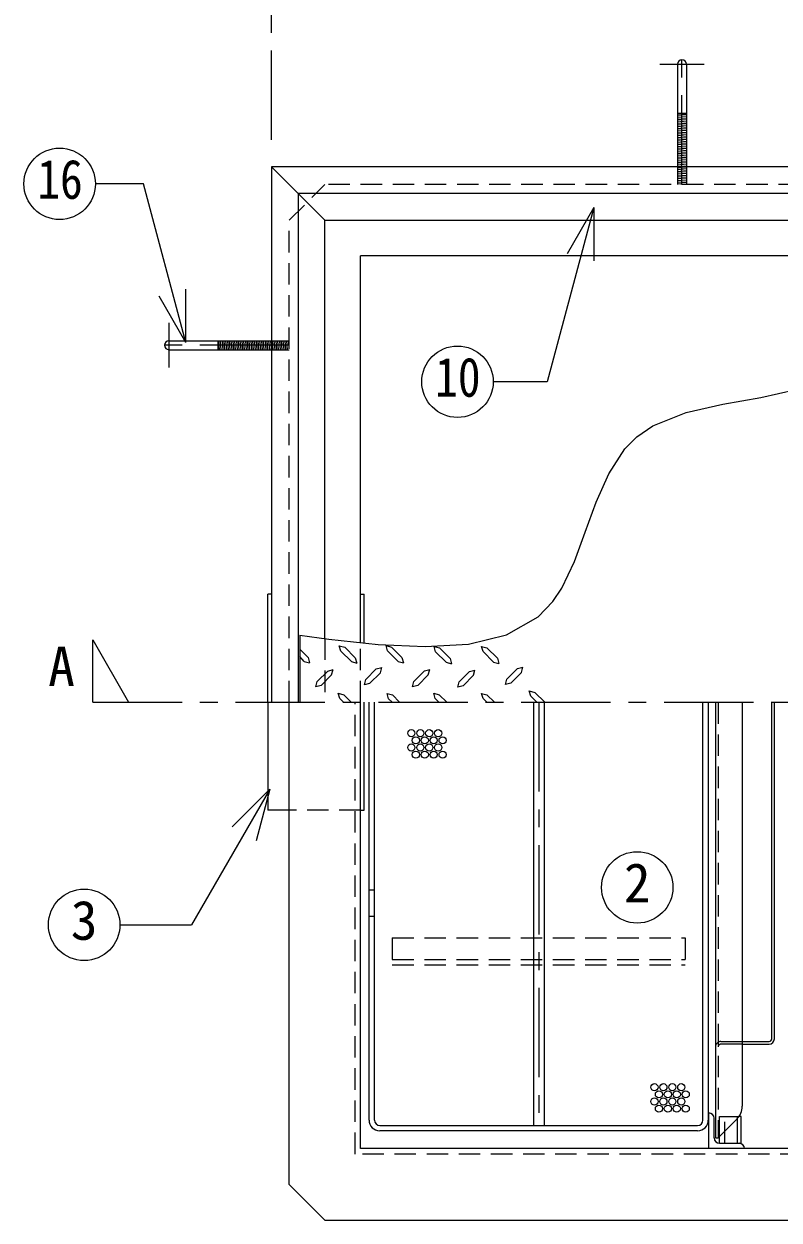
# Model space of a CAD drawing. Units: millimetres at full size, sheet at 1:10; details may follow other scales. Extents: x -2125 to 1925, y -1405 to 1405.
# Drawn here: x -1108 to -685, y 385 to 1055 of the extents above; entities that cross this region are included whole.
import ezdxf
from ezdxf.enums import TextEntityAlignment as Align

# ---------------------------------------------------------------- set-up
doc = ezdxf.new("R2010")
doc.units = ezdxf.units.MM
doc.header["$LTSCALE"] = 10
doc.linetypes.add('CHAIN1', pattern=[8, 5, -1, 1, -1])
doc.linetypes.add('DASHED1', pattern=[1.8, 1.2, -0.6])
doc.layers.add('0-A', color=4, linetype='Continuous', lineweight=9)
doc.styles.add('ＭＳ ゴシック', font='')
doc.styles.get('ＭＳ ゴシック').set_extended_font_data('MS Gothic')

msp = doc.modelspace()

# ---------------------------------------------------------------- linework, layer by layer
at = {"layer": '0-A', "linetype": 'CHAIN1'}
for p, q in [((-969.8, 990.02), (-969.8, 1175.02)), ((-739.8, 965.02), (-739.8, 1044.92)), ((-752.3, 1032.42), (-727.3, 1032.42)), ((-1027.19, 887.52), (-1027.19, 862.52)), ((-959.8, 875.02), (-1039.69, 875.02)), ((-1069.8, 710.02), (-1049.8, 675.02)), ((-1069.8, 675.02), (-1069.8, 710.02)), ((-1069.8, 675.02), (445.2, 675.02)), ((-820.05, 675.02), (-820.05, 438.02))]:
    msp.add_line(p, q, dxfattribs=at)
at = {"layer": '0-A', "color": 7, "lineweight": 18}
for p, q in [((-742.3, 1032.42), (-742.3, 975.02)), ((-737.3, 1032.42), (-737.3, 975.02)), ((130.2, 975.02), (-969.8, 975.02)), ((-969.8, 975.02), (-969.8, 675.02)), ((-969.8, 975.02), (-954.8, 960.02)), ((115.2, 960.02), (-954.8, 960.02)), ((-954.8, 960.02), (-954.8, 675.02)), ((-789.1, 952.21), (-804.1, 926.23)), ((-789.1, 952.21), (-789.1, 922.21)), ((-1017.62, 876.48), (-1017.62, 906.48)), ((-1017.62, 876.48), (-1032.62, 902.46)), ((-1027.19, 877.52), (-969.8, 877.52)), ((-1027.19, 872.52), (-969.8, 872.52)), ((-971.8, 675.02), (-971.8, 614.52)), ((-917.8, 614.52), (-917.8, 675.02)), ((-823.05, 675.02), (-823.05, 438.02)), ((-817.05, 675.02), (-817.05, 438.02)), ((-728.05, 441.02), (-728.05, 675.02)), ((-725.05, 675.02), (-725.05, 441.02)), ((-970.56, 626.45), (-1014.48, 550.38)), ((-970.56, 626.45), (-991.78, 605.24)), ((-970.56, 626.45), (-978.33, 597.48)), ((-959.8, 614.52), (-971.8, 614.52)), ((-919.8, 614.52), (-917.8, 614.52)), ((-915.05, 570.02), (-912.05, 570.02)), ((-915.05, 441.02), (-915.05, 570.02)), ((-912.05, 441.02), (-912.05, 570.02)), ((-1054.63, 550.38), (-1014.48, 550.38)), ((-724.8, 425.02), (-724.8, 445.02)), ((-909.05, 438.02), (-731.05, 438.02)), ((-721.8, 431.02), (-721.8, 442.02)), ((-708.8, 428.02), (-708.8, 441.84)), ((-731.05, 435.02), (-909.05, 435.02)), ((-718.8, 428.02), (-718.8, 431.77)), ((-718.8, 428.02), (-706.65, 428.02))]:
    msp.add_line(p, q, dxfattribs=at)
at = {"layer": '0-A'}
for p, q in [((-742.3, 1004.92), (-737.3, 1004.92)), ((-737.3, 1004.05), (-742.3, 1004.46)), ((-737.3, 1003.04), (-742.3, 1003.45)), ((-737.3, 1002.04), (-742.3, 1002.45)), ((-737.3, 1001.04), (-742.3, 1001.45)), ((-737.3, 1000.03), (-742.3, 1000.44)), ((-737.3, 999.03), (-742.3, 999.44)), ((-737.3, 998.03), (-742.3, 998.44)), ((-737.3, 997.02), (-742.3, 997.43)), ((-737.3, 996.02), (-742.3, 996.43)), ((-737.3, 995.02), (-742.3, 995.43)), ((-737.3, 994.01), (-742.3, 994.42)), ((-737.3, 993.01), (-742.3, 993.42)), ((-737.3, 992.01), (-742.3, 992.42)), ((-737.3, 991), (-742.3, 991.41)), ((-737.3, 990), (-742.3, 990.41)), ((-737.3, 989), (-742.3, 989.41)), ((-737.3, 987.99), (-742.3, 988.4)), ((-737.3, 986.99), (-742.3, 987.4)), ((-737.3, 985.99), (-742.3, 986.4)), ((-737.3, 984.98), (-742.3, 985.39)), ((-737.3, 983.98), (-742.3, 984.39)), ((-737.3, 982.98), (-742.3, 983.39)), ((-737.3, 981.97), (-742.3, 982.38)), ((-737.3, 980.97), (-742.3, 981.38)), ((-737.3, 979.97), (-742.3, 980.38)), ((-737.3, 978.96), (-742.3, 979.37)), ((-737.3, 977.96), (-742.3, 978.37)), ((-737.3, 976.96), (-742.3, 977.37)), ((-737.3, 975.95), (-742.3, 976.36)), ((-738.13, 975.02), (-742.3, 975.36)), ((-954.8, 960.02), (-939.8, 945.02)), ((-939.8, 945.02), (-638.65, 945.02)), ((-939.8, 710.75), (-939.8, 945.02)), ((-637.15, 925.02), (-919.8, 925.02)), ((-919.8, 708.54), (-919.8, 925.02)), ((-999.69, 877.52), (-999.69, 872.52)), ((-998.82, 872.52), (-999.23, 877.52)), ((-997.82, 872.52), (-998.23, 877.52)), ((-996.82, 872.52), (-997.23, 877.52)), ((-995.81, 872.52), (-996.22, 877.52)), ((-994.81, 872.52), (-995.22, 877.52)), ((-993.81, 872.52), (-994.22, 877.52)), ((-992.8, 872.52), (-993.21, 877.52)), ((-991.8, 872.52), (-992.21, 877.52)), ((-990.8, 872.52), (-991.21, 877.52)), ((-989.79, 872.52), (-990.2, 877.52)), ((-988.79, 872.52), (-989.2, 877.52)), ((-987.79, 872.52), (-988.2, 877.52)), ((-986.78, 872.52), (-987.19, 877.52)), ((-985.78, 872.52), (-986.19, 877.52)), ((-984.78, 872.52), (-985.19, 877.52)), ((-983.77, 872.52), (-984.18, 877.52)), ((-982.77, 872.52), (-983.18, 877.52)), ((-981.77, 872.52), (-982.18, 877.52)), ((-980.76, 872.52), (-981.17, 877.52)), ((-979.76, 872.52), (-980.17, 877.52)), ((-978.76, 872.52), (-979.17, 877.52)), ((-977.75, 872.52), (-978.16, 877.52)), ((-976.75, 872.52), (-977.16, 877.52)), ((-975.75, 872.52), (-976.16, 877.52)), ((-974.74, 872.52), (-975.15, 877.52)), ((-973.74, 872.52), (-974.15, 877.52)), ((-972.74, 872.52), (-973.15, 877.52)), ((-971.73, 872.52), (-972.14, 877.52)), ((-970.73, 872.52), (-971.14, 877.52)), ((-969.8, 873.35), (-970.14, 877.52)), ((-971.8, 675.02), (-971.8, 735.52)), ((-969.8, 735.52), (-971.8, 735.52)), ((-919.8, 735.52), (-917.8, 735.52)), ((-917.8, 708.33), (-917.8, 735.52)), ((-949.25, 700.14), (-953.8, 704.69)), ((-924.97, 697.8), (-930.87, 703.71)), ((-922.81, 699.96), (-928.72, 705.86)), ((-898.81, 697.89), (-904.72, 703.8)), ((-896.66, 700.14), (-902.47, 705.96)), ((-869.66, 699.58), (-875.56, 705.49)), ((-852.03, 706.33), (-849.03, 705.58)), ((-851.19, 703.42), (-852.03, 706.33)), ((-843.12, 699.67), (-849.03, 705.58)), ((-951.41, 697.89), (-953.8, 700.63)), ((-951.41, 697.89), (-948.41, 697.14)), ((-949.25, 700.14), (-948.41, 697.14)), ((-924.97, 697.8), (-921.97, 696.96)), ((-922.81, 699.96), (-921.97, 696.96)), ((-898.81, 697.89), (-895.81, 697.14)), ((-896.66, 700.14), (-895.81, 697.14)), ((-871.81, 697.42), (-877.81, 703.33)), ((-871.81, 697.42), (-868.91, 696.58)), ((-869.66, 699.58), (-868.91, 696.58)), ((-845.28, 697.42), (-851.19, 703.42)), ((-845.28, 697.42), (-842.37, 696.67)), ((-843.12, 699.67), (-842.37, 696.67)), ((-938.19, 692.55), (-944.09, 686.64)), ((-936.03, 690.39), (-941.94, 684.39)), ((-938.19, 692.55), (-935.19, 693.3)), ((-936.03, 690.39), (-935.19, 693.3)), ((-911, 693.77), (-916.91, 687.86)), ((-908.75, 691.61), (-914.75, 685.61)), ((-911, 693.77), (-908, 694.52)), ((-908.75, 691.61), (-908, 694.52)), ((-884.09, 692.64), (-890, 686.74)), ((-881.94, 690.49), (-887.84, 684.49)), ((-884.09, 692.64), (-881.09, 693.39)), ((-881.94, 690.49), (-881.09, 693.39)), ((-858.78, 692.36), (-864.59, 686.46)), ((-856.53, 690.21), (-862.44, 684.21)), ((-858.78, 692.36), (-855.78, 693.11)), ((-856.53, 690.21), (-855.78, 693.11)), ((-831.97, 693.96), (-837.87, 688.05)), ((-829.72, 691.8), (-835.72, 685.8)), ((-831.97, 693.96), (-828.97, 694.71)), ((-829.72, 691.8), (-828.97, 694.71)), ((-890.75, 683.74), (-890, 686.74)), ((-887.84, 684.49), (-890.75, 683.74)), ((-865.44, 683.46), (-864.59, 686.46)), ((-862.44, 684.21), (-865.44, 683.46)), ((-929.37, 675.02), (-931.44, 677.08)), ((-925.06, 675.02), (-929.28, 679.24)), ((-902.19, 675.02), (-904.16, 676.99)), ((-897.94, 675.02), (-901.91, 679.14)), ((-871.53, 675.02), (-875.75, 679.24)), ((-852.03, 679.99), (-849.03, 679.24)), ((-851.19, 677.08), (-852.03, 679.99)), ((-849.12, 675.02), (-851.19, 677.08)), ((-844.81, 675.02), (-849.03, 679.24)), ((-825.31, 681.39), (-822.31, 680.55)), ((-824.47, 678.39), (-825.31, 681.39)), ((-821.09, 675.02), (-824.47, 678.39)), ((-816.65, 675.02), (-822.31, 680.55)), ((-915.05, 570.02), (-915.05, 675.02)), ((-912.05, 570.02), (-912.05, 675.02)), ((-689.55, 486.52), (-689.55, 675.02)), ((-688.05, 486.52), (-688.05, 675.02)), ((-706.05, 485.02), (-691.05, 485.02)), ((-706.05, 483.52), (-691.05, 483.52))]:
    msp.add_line(p, q, dxfattribs=at)
at = {"layer": '0-A', "linetype": 'DASHED1'}
for p, q in [((-742.3, 975.02), (-742.3, 965.02)), ((-737.3, 973.95), (-742.3, 974.36)), ((-737.3, 972.94), (-742.3, 973.35)), ((-737.3, 971.94), (-742.3, 972.35)), ((-737.3, 974.95), (-738.13, 975.02)), ((-737.3, 975.02), (-737.3, 965.02)), ((100.2, 965.02), (-939.8, 965.02)), ((-737.3, 970.94), (-742.3, 971.35)), ((-737.3, 969.93), (-742.3, 970.34)), ((-737.3, 968.93), (-742.3, 969.34)), ((-737.3, 967.93), (-742.3, 968.34)), ((-737.3, 966.92), (-742.3, 967.33)), ((-737.3, 965.92), (-742.3, 966.33)), ((-738.54, 965.02), (-742.3, 965.33)), ((-969.8, 877.52), (-959.8, 877.52)), ((-969.73, 872.52), (-969.8, 873.35)), ((-969.8, 872.52), (-959.8, 872.52)), ((-968.72, 872.52), (-969.13, 877.52)), ((-967.72, 872.52), (-968.13, 877.52)), ((-966.72, 872.52), (-967.13, 877.52)), ((-965.71, 872.52), (-966.12, 877.52)), ((-964.71, 872.52), (-965.12, 877.52)), ((-963.71, 872.52), (-964.12, 877.52)), ((-962.7, 872.52), (-963.11, 877.52)), ((-961.7, 872.52), (-962.11, 877.52)), ((-960.7, 872.52), (-961.11, 877.52)), ((-959.8, 873.76), (-960.1, 877.52)), ((-939.8, 710.75), (-939.8, 675.02)), ((-919.8, 675.02), (-919.8, 708.54)), ((-919.8, 614.52), (-959.8, 614.52)), ((-912.05, 555.02), (-915.05, 555.02)), ((-902.05, 543.02), (-902.05, 528.02)), ((-902.05, 543.02), (-738.05, 543.02)), ((-738.05, 543.02), (-738.05, 528.02)), ((-902.05, 531.02), (-738.05, 531.02)), ((-902.05, 528.02), (-738.05, 528.02)), ((-718.05, 485.02), (-706.05, 485.02)), ((-706.05, 483.52), (-718.05, 483.52)), ((-718.8, 431.77), (-718.8, 443.02)), ((-718.8, 443.02), (-707.84, 443.02)), ((-715.8, 428.02), (-715.8, 443.02)), ((-708.8, 441.84), (-708.8, 443.02))]:
    msp.add_line(p, q, dxfattribs=at)
at = {"layer": '0-A', "color": 5, "lineweight": 25}
for p, q in [((-953.8, 712.54), (-953.8, 675.02)), ((-959.8, 405.02), (-959.8, 675.02)), ((-919.8, 425.02), (-919.8, 675.02)), ((-721.05, 675.02), (-721.05, 431.02)), ((-706.05, 675.02), (-706.05, 448.73)), ((-708.95, 441.68), (-719.55, 431.02)), ((-721.05, 431.02), (-719.55, 431.02)), ((80.2, 425.02), (-919.8, 425.02)), ((-939.8, 385.02), (-959.8, 405.02)), ((-939.8, 385.02), (100.2, 385.02))]:
    msp.add_line(p, q, dxfattribs=at)
at = {"layer": '0-A', "color": 7, "linetype": 'DASHED1', "lineweight": 18}
for p, q in [((-922.8, 422.02), (-922.8, 675.02)), ((-719.55, 675.02), (-719.55, 431.02)), ((83.2, 422.02), (-922.8, 422.02))]:
    msp.add_line(p, q, dxfattribs=at)
at = {"layer": '0-A', "color": 7, "lineweight": 18}
for points in [[(-1017.62, 876.48), (-1041.45, 965.42), (-1068.38, 965.42)], [(-789.1, 952.21), (-815.26, 854.56), (-845.54, 854.56)], [(-953.8, 712.54), (-937.53, 710.46), (-909.93, 707.48), (-883.61, 706.18), (-859.37, 707.62), (-838.02, 712.87), (-820.35, 722.98), (-812.11, 731.49), (-807.14, 738.96), (-800.06, 753.87), (-793.98, 770.31), (-787.91, 787.1), (-780.83, 803.05), (-771.76, 816.96), (-765.18, 823.63), (-756.09, 829.83), (-737.54, 837.27), (-716.84, 842.04), (-695.71, 845.81), (-675.86, 850.26)], [(-706.65, 428.02), (-706.65, 443.02), (-707.84, 443.02)]]:
    msp.add_lwpolyline(points, dxfattribs=at)
at = {"layer": '0-A', "linetype": 'DASHED1'}
msp.add_lwpolyline([(-959.8, 675.02), (-959.8, 945.02), (-939.8, 965.02)], dxfattribs=at)
at = {"layer": '0-A'}
for points in [[(-930.87, 703.71), (-931.72, 706.61), (-928.72, 705.86)], [(-904.72, 703.8), (-905.47, 706.8), (-902.47, 705.96)], [(-877.81, 703.33), (-878.56, 706.24), (-875.56, 705.49)], [(-941.94, 684.39), (-944.94, 683.64), (-944.09, 686.64)], [(-914.75, 685.61), (-917.66, 684.86), (-916.91, 687.86)], [(-835.72, 685.8), (-838.62, 685.05), (-837.87, 688.05)], [(-931.44, 677.08), (-932.28, 680.08), (-929.28, 679.24)], [(-904.16, 676.99), (-904.91, 679.89), (-901.91, 679.14)], [(-875.94, 675.02), (-878, 677.08), (-878.75, 680.08), (-875.75, 679.24)]]:
    msp.add_lwpolyline(points, dxfattribs=at)
at = {"layer": '0-A', "color": 7, "lineweight": 18}
for centre in [(-1088.38, 965.42), (-865.54, 854.56), (-764.85, 571.36), (-1074.63, 550.38)]:
    msp.add_circle(centre, 20, dxfattribs=at)
at = {"layer": '0-A'}
for centre in [(-891.37, 657.71), (-886.37, 657.71), (-881.37, 657.71), (-876.37, 657.71), (-891.37, 649.71), (-888.87, 653.71), (-886.37, 649.71), (-883.87, 653.71), (-881.37, 649.71), (-878.87, 653.71), (-876.37, 649.71), (-873.87, 653.71), (-888.87, 645.71), (-883.87, 645.71), (-878.87, 645.71), (-873.87, 645.71), (-755.21, 459.43), (-752.71, 455.43), (-750.21, 459.43), (-747.71, 455.43), (-745.21, 459.43), (-742.71, 455.43), (-740.21, 459.43), (-737.71, 455.43), (-755.21, 451.43), (-752.71, 447.43), (-750.21, 451.43), (-747.71, 447.43), (-745.21, 451.43), (-742.71, 447.43), (-740.21, 451.43), (-737.71, 447.43)]:
    msp.add_circle(centre, 2, dxfattribs=at)
at = {"layer": '0-A', "color": 7, "lineweight": 18}
for centre, radius, start, end in [((-739.8, 1032.42), 2.5, 360, 180), ((-1027.19, 875.02), 2.5, 90, 270), ((-724.8, 442.02), 3, 0, 90), ((-909.05, 441.02), 6, 180, 270), ((-909.05, 441.02), 3, 180, 270), ((-731.05, 441.02), 3, 270, 0), ((-731.05, 441.02), 6, 270, 0), ((-718.8, 431.02), 3, 180, 270), ((-707.8, 425.02), 3, 0, 90)]:
    msp.add_arc(centre, radius, start, end, dxfattribs=at)
at = {"layer": '0-A', "linetype": 'DASHED1'}
for radius, start in [(3, 90.00252), (1.5, 90)]:
    msp.add_arc((-718.05, 482.02), radius, start, 180, dxfattribs=at)
at = {"layer": '0-A'}
for radius in [1.5, 3]:
    msp.add_arc((-691.05, 486.52), radius, 270, 0, dxfattribs=at)
at = {"layer": '0-A', "color": 5, "lineweight": 25}
msp.add_arc((-716.05, 448.73), 10, 315.18818, 0, dxfattribs=at)

# ---------------------------------------------------------------- texts
at = {"layer": '0-A', "color": 7, "style": 'ＭＳ ゴシック', "width": 0.85}
for s, p in [('16', (-1100.88, 950.42)), ('10', (-878.04, 839.56))]:
    msp.add_text(s, height=21.99, dxfattribs=at).set_placement(p, align=Align.BOTTOM_LEFT)
at = {"layer": '0-A', "color": 7, "style": 'ＭＳ ゴシック'}
for s, p in [('A', (-1094.8, 677.52)), ('2', (-772.35, 556.36)), ('3', (-1082.13, 535.38))]:
    msp.add_text(s, height=21.99, dxfattribs=at).set_placement(p, align=Align.BOTTOM_LEFT)

doc.saveas('drawing.dxf')
